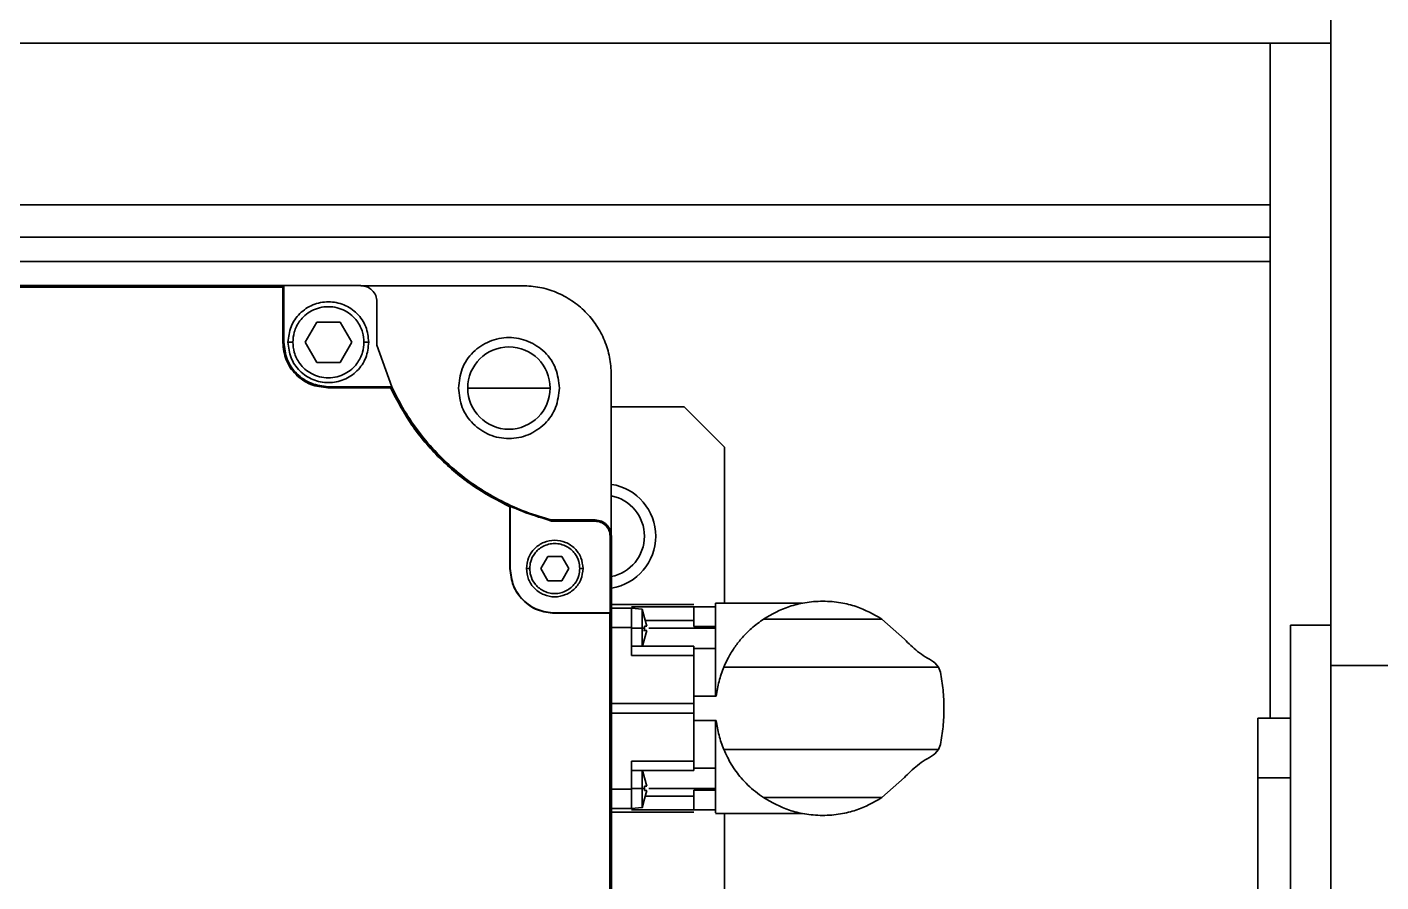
# Model space of a CAD drawing. Header units: millimetres. Extents: x -1052 to 3351, y 0 to 2015.
# Drawn here: x -375.78 to -373.303, y 1683.479 to 1685.043 of the extents above; entities that cross this region are included whole.
import ezdxf

# ---------------------------------------------------------------- set-up
doc = ezdxf.new("R2010")
doc.units = ezdxf.units.MM

msp = doc.modelspace()

# ---------------------------------------------------------------- linework, layer by layer
at = {"color": 7, "linetype": 'Continuous', "lineweight": 35}
for p, q in [((-373.3947, 1693.2956), (-373.3947, 1683.9489)), ((-373.3947, 1693.2956), (-373.3947, 1683.9489)), ((-378.0172, 1685.0139), (-373.5057, 1685.0139)), ((-378.0172, 1685.0139), (-373.5057, 1685.0139)), ((-373.5057, 1685.0139), (-373.5057, 1684.7181)), ((-373.5057, 1683.7788), (-373.5057, 1685.0139)), ((-373.5057, 1685.0139), (-373.3947, 1685.0139)), ((-373.5057, 1685.0139), (-373.5057, 1684.7181)), ((-373.5057, 1683.7788), (-373.5057, 1685.0139)), ((-373.5057, 1685.0139), (-373.3947, 1685.0139)), ((-378.0172, 1684.7181), (-373.5057, 1684.7181)), ((-378.0172, 1684.7181), (-373.5057, 1684.7181)), ((-373.5057, 1684.6589), (-378.0172, 1684.6589)), ((-373.5057, 1684.6589), (-378.0172, 1684.6589)), ((-373.5057, 1684.6145), (-378.0172, 1684.6145)), ((-373.5057, 1684.6145), (-378.0172, 1684.6145)), ((-375.3103, 1684.5702), (-376.2126, 1684.5702)), ((-375.3103, 1684.5702), (-376.2126, 1684.5702)), ((-376.2118, 1684.5687), (-375.311, 1684.5687)), ((-376.2118, 1684.5687), (-375.311, 1684.5687)), ((-375.3123, 1684.5674), (-376.2105, 1684.5674)), ((-375.3123, 1684.5674), (-376.2105, 1684.5674)), ((-375.3123, 1684.5674), (-375.311, 1684.5687)), ((-375.3123, 1684.5674), (-375.311, 1684.5687)), ((-375.3123, 1684.4659), (-375.3123, 1684.5674)), ((-375.3123, 1684.4659), (-375.3123, 1684.5674)), ((-375.311, 1684.5687), (-375.311, 1684.4659)), ((-375.311, 1684.5687), (-375.311, 1684.4659)), ((-375.3103, 1684.4666), (-375.3103, 1684.5702)), ((-375.3103, 1684.5702), (-375.1697, 1684.5702)), ((-375.3103, 1684.4666), (-375.3103, 1684.5702)), ((-375.3103, 1684.5702), (-375.1697, 1684.5702)), ((-375.1698, 1684.5701), (-374.874, 1684.5701)), ((-375.1698, 1684.5701), (-374.874, 1684.5701)), ((-375.1401, 1684.4613), (-375.1401, 1684.5406)), ((-375.1401, 1684.4613), (-375.1401, 1684.5406)), ((-375.2503, 1684.5036), (-375.2716, 1684.4666)), ((-375.2503, 1684.5036), (-375.2716, 1684.4666)), ((-375.2076, 1684.5036), (-375.2503, 1684.5036)), ((-375.2076, 1684.5036), (-375.2503, 1684.5036)), ((-375.1862, 1684.4666), (-375.2076, 1684.5036)), ((-375.1862, 1684.4666), (-375.2076, 1684.5036)), ((-375.3123, 1684.4659), (-375.311, 1684.4659)), ((-375.3123, 1684.4659), (-375.311, 1684.4659)), ((-375.2503, 1684.4296), (-375.2716, 1684.4666)), ((-375.2503, 1684.4296), (-375.2716, 1684.4666)), ((-375.2076, 1684.4296), (-375.1862, 1684.4666)), ((-375.2076, 1684.4296), (-375.1862, 1684.4666)), ((-375.1131, 1684.3852), (-375.1401, 1684.4613)), ((-375.1131, 1684.3852), (-375.1401, 1684.4613)), ((-375.2503, 1684.4296), (-375.2076, 1684.4296)), ((-375.2503, 1684.4296), (-375.2076, 1684.4296)), ((-374.7113, 1684.4074), (-374.7113, 1684.1115)), ((-374.7113, 1684.4074), (-374.7113, 1684.1115)), ((-375.2297, 1684.3845), (-375.2297, 1684.3832)), ((-375.2297, 1684.3845), (-375.1145, 1684.3845)), ((-375.2297, 1684.3845), (-375.2297, 1684.3832)), ((-375.2297, 1684.3845), (-375.1145, 1684.3845)), ((-375.1153, 1684.3832), (-375.2297, 1684.3832)), ((-375.1153, 1684.3832), (-375.2297, 1684.3832)), ((-375.1131, 1684.3852), (-375.2289, 1684.3852)), ((-375.1131, 1684.3852), (-375.2289, 1684.3852)), ((-375.1153, 1684.3832), (-375.1145, 1684.3845)), ((-375.1153, 1684.3832), (-375.1145, 1684.3845)), ((-374.8985, 1684.3828), (-374.974, 1684.3828)), ((-374.8985, 1684.3828), (-374.974, 1684.3828)), ((-374.8985, 1684.3828), (-374.8231, 1684.3828)), ((-374.8985, 1684.3828), (-374.8231, 1684.3828)), ((-374.7112, 1684.3483), (-374.5781, 1684.3483)), ((-374.7112, 1684.3483), (-374.5781, 1684.3483)), ((-374.5041, 1684.2743), (-374.5781, 1684.3483)), ((-374.5041, 1684.2743), (-374.5781, 1684.3483)), ((-374.5041, 1684.2743), (-374.5041, 1683.9888)), ((-374.5041, 1684.2743), (-374.5041, 1683.9888)), ((-374.8961, 1684.1657), (-374.8967, 1684.1653)), ((-374.8961, 1684.1657), (-374.8967, 1684.1653)), ((-374.8967, 1684.0524), (-374.8967, 1684.1653)), ((-374.8967, 1684.0524), (-374.8967, 1684.1653)), ((-374.8961, 1684.1657), (-374.8961, 1684.0524)), ((-374.8205, 1684.139), (-374.8961, 1684.1657)), ((-374.8961, 1684.1657), (-374.8961, 1684.0524)), ((-374.8205, 1684.139), (-374.8961, 1684.1657)), ((-374.8204, 1684.1397), (-374.8205, 1684.139)), ((-374.8204, 1684.1397), (-374.8205, 1684.139)), ((-374.7408, 1684.139), (-374.8205, 1684.139)), ((-374.7408, 1684.139), (-374.8205, 1684.139)), ((-374.8204, 1684.1397), (-374.8204, 1684.1397)), ((-374.8204, 1684.1397), (-374.7408, 1684.1397)), ((-374.8204, 1684.1397), (-374.8204, 1684.1397)), ((-374.8204, 1684.1397), (-374.7408, 1684.1397)), ((-374.7407, 1684.1413), (-374.8201, 1684.1413)), ((-374.7407, 1684.1413), (-374.8201, 1684.1413)), ((-374.7408, 1684.1397), (-374.7408, 1684.139)), ((-374.7408, 1684.1397), (-374.7408, 1684.139)), ((-374.7127, 1684.1116), (-374.7134, 1684.1116)), ((-374.7134, 1684.1116), (-374.7134, 1683.9711)), ((-374.7127, 1684.1116), (-374.7134, 1684.1116)), ((-374.7134, 1684.1116), (-374.7134, 1683.9711)), ((-374.7127, 1682.9283), (-374.7127, 1684.1116)), ((-374.7127, 1682.9283), (-374.7127, 1684.1116)), ((-374.7111, 1682.9282), (-374.7111, 1684.1117)), ((-374.7111, 1682.9282), (-374.7111, 1684.1117)), ((-374.8404, 1684.0524), (-374.8276, 1684.0746)), ((-374.8404, 1684.0524), (-374.8276, 1684.0746)), ((-374.8276, 1684.0746), (-374.8019, 1684.0746)), ((-374.8276, 1684.0746), (-374.8019, 1684.0746)), ((-374.8019, 1684.0746), (-374.7891, 1684.0524)), ((-374.8019, 1684.0746), (-374.7891, 1684.0524)), ((-374.8961, 1684.0524), (-374.8967, 1684.0524)), ((-374.8961, 1684.0524), (-374.8967, 1684.0524)), ((-374.8276, 1684.0302), (-374.8404, 1684.0524)), ((-374.8276, 1684.0302), (-374.8404, 1684.0524)), ((-374.7891, 1684.0524), (-374.8019, 1684.0302)), ((-374.7891, 1684.0524), (-374.8019, 1684.0302)), ((-374.8019, 1684.0302), (-374.8276, 1684.0302)), ((-374.8019, 1684.0302), (-374.8276, 1684.0302)), ((-374.8148, 1683.9711), (-374.8148, 1683.9705)), ((-374.8148, 1683.9711), (-374.7134, 1683.9711)), ((-374.8148, 1683.9711), (-374.8148, 1683.9705)), ((-374.8148, 1683.9711), (-374.7134, 1683.9711)), ((-374.714, 1683.9705), (-374.8148, 1683.9705)), ((-374.714, 1683.9705), (-374.8148, 1683.9705)), ((-374.7134, 1683.9711), (-374.714, 1683.9705)), ((-374.7134, 1683.9711), (-374.714, 1683.9705)), ((-374.714, 1683.9705), (-374.714, 1683.0693)), ((-374.714, 1683.9705), (-374.714, 1683.0693)), ((-374.5603, 1683.9866), (-374.7112, 1683.9866)), ((-374.5603, 1683.9866), (-374.7112, 1683.9866)), ((-374.5603, 1683.9864), (-374.7111, 1683.9864)), ((-374.5603, 1683.9864), (-374.7111, 1683.9864)), ((-374.7111, 1683.9799), (-374.6742, 1683.9799)), ((-374.7111, 1683.9799), (-374.6742, 1683.9799)), ((-374.6742, 1683.9823), (-374.5603, 1683.9823)), ((-374.6742, 1683.9823), (-374.5603, 1683.9823)), ((-374.6549, 1683.9783), (-374.6742, 1683.98)), ((-374.6549, 1683.9783), (-374.6742, 1683.98)), ((-374.6742, 1683.9799), (-374.6742, 1683.9447)), ((-374.6742, 1683.9799), (-374.6742, 1683.9447)), ((-374.6503, 1683.9622), (-374.655, 1683.9783)), ((-374.655, 1683.9783), (-374.655, 1683.943)), ((-374.6503, 1683.9622), (-374.655, 1683.9783)), ((-374.655, 1683.9783), (-374.655, 1683.943)), ((-374.5203, 1683.9822), (-374.5604, 1683.9822)), ((-374.5203, 1683.9822), (-374.5604, 1683.9822)), ((-374.5603, 1683.9823), (-374.5603, 1683.9576)), ((-374.5603, 1683.9823), (-374.5603, 1683.9576)), ((-374.3621, 1683.9888), (-374.5205, 1683.9888)), ((-374.3621, 1683.9888), (-374.5205, 1683.9888)), ((-374.5204, 1683.9893), (-374.5204, 1683.8187)), ((-374.5204, 1683.9893), (-374.5204, 1683.8187)), ((-374.7111, 1683.9447), (-374.6742, 1683.9447)), ((-374.7111, 1683.9447), (-374.6742, 1683.9447)), ((-374.6742, 1683.8935), (-374.6742, 1683.9447)), ((-374.6742, 1683.8935), (-374.6742, 1683.9447)), ((-374.655, 1683.943), (-374.6742, 1683.943)), ((-374.655, 1683.943), (-374.6742, 1683.943)), ((-374.655, 1683.943), (-374.655, 1683.9104)), ((-374.6503, 1683.943), (-374.655, 1683.943)), ((-374.655, 1683.943), (-374.655, 1683.9104)), ((-374.6503, 1683.943), (-374.655, 1683.943)), ((-374.6504, 1683.9622), (-374.6462, 1683.9468)), ((-374.6462, 1683.9468), (-374.6504, 1683.9622)), ((-374.6504, 1683.9622), (-374.6462, 1683.9468)), ((-374.6462, 1683.9468), (-374.6504, 1683.9622)), ((-374.6462, 1683.9468), (-374.6504, 1683.9468)), ((-374.6504, 1683.9468), (-374.6503, 1683.943)), ((-374.6462, 1683.9468), (-374.6504, 1683.9468)), ((-374.6504, 1683.9468), (-374.6503, 1683.943)), ((-374.6504, 1683.9391), (-374.6503, 1683.943)), ((-374.6504, 1683.9391), (-374.6503, 1683.943)), ((-374.6491, 1683.9576), (-374.5603, 1683.9576)), ((-374.6491, 1683.9576), (-374.5603, 1683.9576)), ((-374.5204, 1683.943), (-374.6428, 1683.943)), ((-374.5204, 1683.943), (-374.6428, 1683.943)), ((-374.5603, 1683.9576), (-374.5603, 1683.9464)), ((-374.5603, 1683.9576), (-374.5603, 1683.9464)), ((-374.5603, 1683.9524), (-374.5603, 1683.9464)), ((-374.5603, 1683.9524), (-374.5603, 1683.9464)), ((-374.5603, 1683.9464), (-374.5204, 1683.9464)), ((-374.5603, 1683.9464), (-374.5204, 1683.9464)), ((-374.2163, 1683.96), (-374.4325, 1683.96)), ((-374.2163, 1683.96), (-374.4325, 1683.96)), ((-374.2163, 1683.96), (-374.1748, 1683.9231)), ((-374.2163, 1683.96), (-374.1748, 1683.9231)), ((-373.3947, 1683.9489), (-373.4687, 1683.9489)), ((-373.4687, 1683.9489), (-373.4687, 1683.1085)), ((-373.3947, 1683.9489), (-373.4687, 1683.9489)), ((-373.4687, 1683.9489), (-373.4687, 1683.1085)), ((-373.3947, 1683.9489), (-373.3947, 1683.1085)), ((-373.3947, 1683.9489), (-373.3947, 1683.1085)), ((-374.6542, 1683.9104), (-374.6503, 1683.9237)), ((-374.6542, 1683.9104), (-374.6503, 1683.9237)), ((-374.6462, 1683.9391), (-374.6521, 1683.9391)), ((-374.6462, 1683.9391), (-374.6521, 1683.9391)), ((-374.6462, 1683.9391), (-374.6504, 1683.9391)), ((-374.6504, 1683.9237), (-374.6462, 1683.9391)), ((-374.6462, 1683.9391), (-374.6504, 1683.9237)), ((-374.6462, 1683.9391), (-374.6504, 1683.9391)), ((-374.6504, 1683.9237), (-374.6462, 1683.9391)), ((-374.6462, 1683.9391), (-374.6504, 1683.9237)), ((-374.5603, 1683.9104), (-374.6743, 1683.9104)), ((-374.5603, 1683.9104), (-374.6743, 1683.9104)), ((-374.5603, 1683.8935), (-374.6742, 1683.8935)), ((-374.5603, 1683.8935), (-374.6742, 1683.8935)), ((-374.5603, 1683.9105), (-374.5603, 1683.8935)), ((-374.5603, 1683.9105), (-374.5603, 1683.8935)), ((-374.5204, 1683.9061), (-374.5603, 1683.9061)), ((-374.5204, 1683.9061), (-374.5603, 1683.9061)), ((-374.5603, 1683.8187), (-374.5603, 1683.8935)), ((-374.5603, 1683.8187), (-374.5603, 1683.8935)), ((-374.5053, 1683.872), (-374.1125, 1683.872)), ((-374.5053, 1683.872), (-374.1125, 1683.872)), ((-374.1192, 1683.8798), (-374.1215, 1683.8817)), ((-374.1192, 1683.8798), (-374.1215, 1683.8817)), ((-374.1192, 1683.8798), (-374.1125, 1683.872)), ((-374.1192, 1683.8798), (-374.1125, 1683.872)), ((-374.1089, 1683.8626), (-374.1125, 1683.872)), ((-374.1089, 1683.8626), (-374.1125, 1683.872)), ((-372.7143, 1683.8749), (-373.3947, 1683.8749)), ((-372.7143, 1683.8749), (-373.3947, 1683.8749)), ((-374.5191, 1683.8187), (-374.5603, 1683.8187)), ((-374.5603, 1683.8187), (-374.5603, 1683.7743)), ((-374.5191, 1683.8187), (-374.5603, 1683.8187)), ((-374.5603, 1683.8187), (-374.5603, 1683.7743)), ((-374.7111, 1683.8054), (-374.5603, 1683.8054)), ((-374.7111, 1683.8054), (-374.5603, 1683.8054)), ((-374.5603, 1683.7877), (-374.7111, 1683.7877)), ((-374.5603, 1683.7877), (-374.7111, 1683.7877)), ((-374.5603, 1683.7743), (-374.5191, 1683.7743)), ((-374.5603, 1683.6996), (-374.5603, 1683.7743)), ((-374.5603, 1683.7743), (-374.5191, 1683.7743)), ((-374.5603, 1683.6996), (-374.5603, 1683.7743)), ((-374.5204, 1683.7743), (-374.5204, 1683.605)), ((-374.5204, 1683.7743), (-374.5204, 1683.605)), ((-373.4687, 1683.7788), (-373.5279, 1683.7788)), ((-373.5279, 1683.6695), (-373.5279, 1683.7788)), ((-373.4687, 1683.7788), (-373.5279, 1683.7788)), ((-373.5279, 1683.6695), (-373.5279, 1683.7788)), ((-374.1125, 1683.7211), (-374.5053, 1683.7211)), ((-374.1125, 1683.7211), (-374.5053, 1683.7211)), ((-374.1125, 1683.7211), (-374.1192, 1683.7133)), ((-374.1125, 1683.7211), (-374.1192, 1683.7133)), ((-374.1089, 1683.7305), (-374.1125, 1683.7211)), ((-374.1089, 1683.7305), (-374.1125, 1683.7211)), ((-374.6742, 1683.6484), (-374.6742, 1683.6996)), ((-374.6742, 1683.6996), (-374.5603, 1683.6996)), ((-374.6742, 1683.6484), (-374.6742, 1683.6996)), ((-374.6742, 1683.6996), (-374.5603, 1683.6996)), ((-374.5603, 1683.6996), (-374.5603, 1683.6826)), ((-374.5603, 1683.6996), (-374.5603, 1683.6826)), ((-374.1215, 1683.7114), (-374.1192, 1683.7133)), ((-374.1215, 1683.7114), (-374.1192, 1683.7133)), ((-374.6743, 1683.6826), (-374.5603, 1683.6826)), ((-374.6743, 1683.6826), (-374.5603, 1683.6826)), ((-374.655, 1683.6826), (-374.655, 1683.6501)), ((-374.655, 1683.6826), (-374.655, 1683.6501)), ((-374.6503, 1683.6694), (-374.6542, 1683.6826)), ((-374.6503, 1683.6694), (-374.6542, 1683.6826)), ((-374.6462, 1683.6539), (-374.6504, 1683.6693)), ((-374.6504, 1683.6693), (-374.6462, 1683.6539)), ((-374.6462, 1683.6539), (-374.6504, 1683.6693)), ((-374.6504, 1683.6693), (-374.6462, 1683.6539)), ((-374.5603, 1683.6869), (-374.5204, 1683.6869)), ((-374.5603, 1683.6869), (-374.5204, 1683.6869)), ((-374.1748, 1683.6699), (-374.2163, 1683.6331)), ((-374.1748, 1683.6699), (-374.2163, 1683.6331)), ((-373.4687, 1683.6695), (-373.5279, 1683.6695)), ((-373.5279, 1683.6695), (-373.5279, 1683.4035)), ((-373.4687, 1683.6695), (-373.5279, 1683.6695)), ((-373.5279, 1683.6695), (-373.5279, 1683.4035)), ((-374.7111, 1683.6484), (-374.6742, 1683.6484)), ((-374.7111, 1683.6484), (-374.6742, 1683.6484)), ((-374.6742, 1683.6501), (-374.655, 1683.6501)), ((-374.6742, 1683.6501), (-374.655, 1683.6501)), ((-374.6742, 1683.6484), (-374.6742, 1683.6132)), ((-374.6742, 1683.6484), (-374.6742, 1683.6132)), ((-374.655, 1683.6501), (-374.655, 1683.6148)), ((-374.655, 1683.6501), (-374.6503, 1683.6501)), ((-374.655, 1683.6501), (-374.655, 1683.6148)), ((-374.655, 1683.6501), (-374.6503, 1683.6501)), ((-374.6504, 1683.6539), (-374.6462, 1683.6539)), ((-374.6503, 1683.6501), (-374.6504, 1683.6539)), ((-374.6462, 1683.6539), (-374.6504, 1683.6539)), ((-374.6504, 1683.6539), (-374.6462, 1683.6539)), ((-374.6503, 1683.6501), (-374.6504, 1683.6539)), ((-374.6462, 1683.6539), (-374.6504, 1683.6539)), ((-374.6503, 1683.6501), (-374.6504, 1683.6462)), ((-374.6503, 1683.6501), (-374.6504, 1683.6462)), ((-374.6504, 1683.6462), (-374.6462, 1683.6462)), ((-374.6462, 1683.6462), (-374.6504, 1683.6309)), ((-374.6504, 1683.6309), (-374.6462, 1683.6462)), ((-374.6504, 1683.6462), (-374.6462, 1683.6462)), ((-374.6462, 1683.6462), (-374.6504, 1683.6309)), ((-374.6504, 1683.6309), (-374.6462, 1683.6462)), ((-374.5204, 1683.6501), (-374.6428, 1683.6501)), ((-374.5204, 1683.6501), (-374.6428, 1683.6501)), ((-374.5204, 1683.6467), (-374.5603, 1683.6467)), ((-374.5603, 1683.6355), (-374.5603, 1683.6467)), ((-374.5204, 1683.6467), (-374.5603, 1683.6467)), ((-374.5603, 1683.6355), (-374.5603, 1683.6467)), ((-374.655, 1683.6147), (-374.6503, 1683.6308)), ((-374.655, 1683.6147), (-374.6503, 1683.6308)), ((-374.5603, 1683.6355), (-374.6491, 1683.6355)), ((-374.5603, 1683.6355), (-374.6491, 1683.6355)), ((-374.5603, 1683.6355), (-374.5603, 1683.6108)), ((-374.5603, 1683.6355), (-374.5603, 1683.6108)), ((-374.4325, 1683.6331), (-374.2163, 1683.6331)), ((-374.4325, 1683.6331), (-374.2163, 1683.6331)), ((-374.7112, 1683.6065), (-374.5603, 1683.6065)), ((-374.7112, 1683.6065), (-374.5603, 1683.6065)), ((-374.7111, 1683.6132), (-374.6742, 1683.6132)), ((-374.7111, 1683.6132), (-374.6742, 1683.6132)), ((-374.7111, 1683.6067), (-374.5603, 1683.6067)), ((-374.7111, 1683.6067), (-374.5603, 1683.6067)), ((-374.6742, 1683.6131), (-374.6549, 1683.6148)), ((-374.6742, 1683.6131), (-374.6549, 1683.6148)), ((-374.5603, 1683.6108), (-374.6742, 1683.6108)), ((-374.5603, 1683.6108), (-374.6742, 1683.6108)), ((-374.5604, 1683.6109), (-374.5203, 1683.6109)), ((-374.5604, 1683.6109), (-374.5203, 1683.6109)), ((-374.5205, 1683.6042), (-374.3622, 1683.6042)), ((-374.5205, 1683.6042), (-374.3622, 1683.6042)), ((-374.5041, 1683.6042), (-374.5041, 1683.4341)), ((-374.5041, 1683.6042), (-374.5041, 1683.4341))]:
    msp.add_line(p, q, dxfattribs=at)
for centre, radius, start, end in [((-374.8985, 1684.3828), 0.0754, 0, 180), ((-374.8985, 1684.3828), 0.0754, 0, 180), ((-374.8985, 1684.3828), 0.0754, 180, 0), ((-374.8985, 1684.3828), 0.0754, 180, 0), ((-374.726, 1684.1116), 0.0961, 0, 80.9439), ((-374.726, 1684.1116), 0.0961, 0, 80.9439), ((-374.726, 1684.1116), 0.0754, 281.3077, 78.5271), ((-374.726, 1684.1116), 0.0754, 281.3077, 78.5271), ((-374.726, 1684.1116), 0.0961, 279.0848, 0), ((-374.726, 1684.1116), 0.0961, 279.0848, 0)]:
    msp.add_arc(centre, radius, start, end, dxfattribs=at)
for points, knots in [([(-375.1697, 1684.5702), (-375.1658, 1684.5698), (-375.1581, 1684.5689), (-375.1483, 1684.562), (-375.1414, 1684.5523), (-375.1405, 1684.5445), (-375.1401, 1684.5406)], [0, 0, 0, 0, 0.78322, 1.566481, 2.349758, 3.133002, 3.133002, 3.133002, 3.133002]), ([(-375.1697, 1684.5702), (-375.1658, 1684.5698), (-375.1581, 1684.5689), (-375.1483, 1684.562), (-375.1414, 1684.5523), (-375.1405, 1684.5445), (-375.1401, 1684.5406)], [0, 0, 0, 0, 0.78322, 1.566481, 2.349758, 3.133002, 3.133002, 3.133002, 3.133002]), ([(-374.874, 1684.5701), (-374.8633, 1684.5695), (-374.842, 1684.5683), (-374.8113, 1684.5586), (-374.783, 1684.5435), (-374.7582, 1684.5231), (-374.7378, 1684.4983), (-374.7228, 1684.47), (-374.7131, 1684.4393), (-374.7119, 1684.418), (-374.7113, 1684.4074)], [0, 0, 0, 0, 2.158701, 4.317381, 6.476057, 8.634744, 10.79347, 12.952172, 15.110852, 17.269553, 17.269553, 17.269553, 17.269553]), ([(-374.874, 1684.5701), (-374.8633, 1684.5695), (-374.842, 1684.5683), (-374.8113, 1684.5586), (-374.783, 1684.5435), (-374.7582, 1684.5231), (-374.7378, 1684.4983), (-374.7228, 1684.47), (-374.7131, 1684.4393), (-374.7119, 1684.418), (-374.7113, 1684.4074)], [0, 0, 0, 0, 2.158701, 4.317381, 6.476057, 8.634744, 10.79347, 12.952172, 15.110852, 17.269553, 17.269553, 17.269553, 17.269553]), ([(-375.3029, 1684.4666), (-375.3018, 1684.4763), (-375.2995, 1684.4956), (-375.2824, 1684.5203), (-375.258, 1684.5367), (-375.2289, 1684.5425), (-375.1998, 1684.5367), (-375.1754, 1684.5203), (-375.1583, 1684.4956), (-375.1561, 1684.4763), (-375.155, 1684.4666)], [0, 0, 0, 0, 1.959187, 3.918489, 5.877675, 7.836909, 9.796143, 11.755329, 13.714564, 15.673775, 15.673775, 15.673775, 15.673775]), ([(-375.3029, 1684.4666), (-375.3018, 1684.4763), (-375.2995, 1684.4956), (-375.2824, 1684.5203), (-375.258, 1684.5367), (-375.2289, 1684.5425), (-375.1998, 1684.5367), (-375.1754, 1684.5203), (-375.1583, 1684.4956), (-375.1561, 1684.4763), (-375.155, 1684.4666)], [0, 0, 0, 0, 1.959187, 3.918489, 5.877675, 7.836909, 9.796143, 11.755329, 13.714564, 15.673775, 15.673775, 15.673775, 15.673775]), ([(-375.294, 1684.4666), (-375.2935, 1684.4728), (-375.2923, 1684.4867), (-375.2835, 1684.5036), (-375.2718, 1684.5163), (-375.2596, 1684.5247), (-375.245, 1684.5304), (-375.2289, 1684.5324), (-375.2129, 1684.5304), (-375.1983, 1684.5247), (-375.1861, 1684.5163), (-375.1743, 1684.5036), (-375.1655, 1684.4867), (-375.1644, 1684.4728), (-375.1638, 1684.4666)], [0, 0, 0, 0, 1.247272, 2.824977, 3.748234, 4.749656, 5.810953, 6.904947, 7.998821, 9.060118, 10.061541, 10.984879, 12.56253, 13.809819, 13.809819, 13.809819, 13.809819]), ([(-375.294, 1684.4666), (-375.2935, 1684.4728), (-375.2923, 1684.4867), (-375.2835, 1684.5036), (-375.2718, 1684.5163), (-375.2596, 1684.5247), (-375.245, 1684.5304), (-375.2289, 1684.5324), (-375.2129, 1684.5304), (-375.1983, 1684.5247), (-375.1861, 1684.5163), (-375.1743, 1684.5036), (-375.1655, 1684.4867), (-375.1644, 1684.4728), (-375.1638, 1684.4666)], [0, 0, 0, 0, 1.247272, 2.824977, 3.748234, 4.749656, 5.810953, 6.904947, 7.998821, 9.060118, 10.061541, 10.984879, 12.56253, 13.809819, 13.809819, 13.809819, 13.809819]), ([(-375.2297, 1684.3832), (-375.2405, 1684.3845), (-375.2622, 1684.3869), (-375.2895, 1684.4061), (-375.3086, 1684.4334), (-375.3111, 1684.455), (-375.3123, 1684.4659)], [0, 0, 0, 0, 2.188123, 4.376209, 6.564344, 8.752502, 8.752502, 8.752502, 8.752502]), ([(-375.2297, 1684.3832), (-375.2405, 1684.3845), (-375.2622, 1684.3869), (-375.2895, 1684.4061), (-375.3086, 1684.4334), (-375.3111, 1684.455), (-375.3123, 1684.4659)], [0, 0, 0, 0, 2.188123, 4.376209, 6.564344, 8.752502, 8.752502, 8.752502, 8.752502]), ([(-375.311, 1684.4659), (-375.3098, 1684.4552), (-375.3073, 1684.4339), (-375.2885, 1684.407), (-375.2616, 1684.3882), (-375.2403, 1684.3857), (-375.2297, 1684.3845)], [0, 0, 0, 0, 2.153963, 4.307901, 6.461856, 8.615819, 8.615819, 8.615819, 8.615819]), ([(-375.311, 1684.4659), (-375.3098, 1684.4552), (-375.3073, 1684.4339), (-375.2885, 1684.407), (-375.2616, 1684.3882), (-375.2403, 1684.3857), (-375.2297, 1684.3845)], [0, 0, 0, 0, 2.153963, 4.307901, 6.461856, 8.615819, 8.615819, 8.615819, 8.615819]), ([(-375.2289, 1684.3852), (-375.2396, 1684.3865), (-375.2609, 1684.3889), (-375.2878, 1684.4077), (-375.3066, 1684.4346), (-375.3091, 1684.4559), (-375.3103, 1684.4666)], [0, 0, 0, 0, 2.153963, 4.307934, 6.461939, 8.615901, 8.615901, 8.615901, 8.615901]), ([(-375.2289, 1684.3852), (-375.2396, 1684.3865), (-375.2609, 1684.3889), (-375.2878, 1684.4077), (-375.3066, 1684.4346), (-375.3091, 1684.4559), (-375.3103, 1684.4666)], [0, 0, 0, 0, 2.153963, 4.307934, 6.461939, 8.615901, 8.615901, 8.615901, 8.615901]), ([(-375.294, 1684.4666), (-375.2951, 1684.4666), (-375.2968, 1684.4666), (-375.2989, 1684.4666), (-375.3003, 1684.4666), (-375.3015, 1684.4666), (-375.3026, 1684.4666), (-375.3028, 1684.4666), (-375.3029, 1684.4666)], [0, 0, 0, 0, 0.1437087, 0.2210157, 0.2999769, 0.3789861, 0.4563608, 0.5999804, 0.5999804, 0.5999804, 0.5999804]), ([(-375.155, 1684.4666), (-375.1561, 1684.4569), (-375.1583, 1684.4376), (-375.1754, 1684.4129), (-375.1998, 1684.3965), (-375.2289, 1684.3907), (-375.258, 1684.3965), (-375.2824, 1684.4129), (-375.2995, 1684.4376), (-375.3018, 1684.4569), (-375.3029, 1684.4666)], [0, 0, 0, 0, 1.95924, 3.918451, 5.877636, 7.83687, 9.796105, 11.75529, 13.714567, 15.673784, 15.673784, 15.673784, 15.673784]), ([(-375.294, 1684.4666), (-375.2951, 1684.4666), (-375.2968, 1684.4666), (-375.2989, 1684.4666), (-375.3003, 1684.4666), (-375.3015, 1684.4666), (-375.3026, 1684.4666), (-375.3028, 1684.4666), (-375.3029, 1684.4666)], [0, 0, 0, 0, 0.1437087, 0.2210157, 0.2999769, 0.3789861, 0.4563608, 0.5999804, 0.5999804, 0.5999804, 0.5999804]), ([(-375.155, 1684.4666), (-375.1561, 1684.4569), (-375.1583, 1684.4376), (-375.1754, 1684.4129), (-375.1998, 1684.3965), (-375.2289, 1684.3907), (-375.258, 1684.3965), (-375.2824, 1684.4129), (-375.2995, 1684.4376), (-375.3018, 1684.4569), (-375.3029, 1684.4666)], [0, 0, 0, 0, 1.95924, 3.918451, 5.877636, 7.83687, 9.796105, 11.75529, 13.714567, 15.673784, 15.673784, 15.673784, 15.673784]), ([(-375.1638, 1684.4666), (-375.1644, 1684.4604), (-375.1655, 1684.4465), (-375.1743, 1684.4296), (-375.1861, 1684.4169), (-375.1983, 1684.4085), (-375.2129, 1684.4028), (-375.2289, 1684.4008), (-375.245, 1684.4028), (-375.2596, 1684.4085), (-375.2718, 1684.4169), (-375.2835, 1684.4296), (-375.2923, 1684.4465), (-375.2935, 1684.4604), (-375.294, 1684.4666)], [0, 0, 0, 0, 1.247289, 2.824967, 3.748284, 4.749707, 5.811004, 6.904882, 7.998879, 9.060176, 10.061599, 10.984834, 12.562565, 13.809838, 13.809838, 13.809838, 13.809838]), ([(-375.1638, 1684.4666), (-375.1644, 1684.4604), (-375.1655, 1684.4465), (-375.1743, 1684.4296), (-375.1861, 1684.4169), (-375.1983, 1684.4085), (-375.2129, 1684.4028), (-375.2289, 1684.4008), (-375.245, 1684.4028), (-375.2596, 1684.4085), (-375.2718, 1684.4169), (-375.2835, 1684.4296), (-375.2923, 1684.4465), (-375.2935, 1684.4604), (-375.294, 1684.4666)], [0, 0, 0, 0, 1.247289, 2.824967, 3.748284, 4.749707, 5.811004, 6.904882, 7.998879, 9.060176, 10.061599, 10.984834, 12.562565, 13.809838, 13.809838, 13.809838, 13.809838]), ([(-375.155, 1684.4666), (-375.1551, 1684.4666), (-375.1553, 1684.4666), (-375.1564, 1684.4666), (-375.1575, 1684.4666), (-375.1589, 1684.4666), (-375.161, 1684.4666), (-375.1627, 1684.4666), (-375.1638, 1684.4666)], [0, 0, 0, 0, 0.1436437, 0.2210236, 0.2999902, 0.3789567, 0.4563367, 0.5999804, 0.5999804, 0.5999804, 0.5999804]), ([(-375.155, 1684.4666), (-375.1551, 1684.4666), (-375.1553, 1684.4666), (-375.1564, 1684.4666), (-375.1575, 1684.4666), (-375.1589, 1684.4666), (-375.161, 1684.4666), (-375.1627, 1684.4666), (-375.1638, 1684.4666)], [0, 0, 0, 0, 0.1436437, 0.2210236, 0.2999902, 0.3789567, 0.4563367, 0.5999804, 0.5999804, 0.5999804, 0.5999804]), ([(-374.8061, 1684.3828), (-374.8075, 1684.3949), (-374.8102, 1684.4191), (-374.8316, 1684.4499), (-374.8622, 1684.4705), (-374.8985, 1684.4777), (-374.9349, 1684.4705), (-374.9654, 1684.4499), (-374.9868, 1684.4191), (-374.9896, 1684.3949), (-374.991, 1684.3828)], [0, 0, 0, 0, 2.449015, 4.898046, 7.347053, 9.796126, 12.245082, 14.694089, 17.143186, 19.592201, 19.592201, 19.592201, 19.592201]), ([(-374.8061, 1684.3828), (-374.8075, 1684.3949), (-374.8102, 1684.4191), (-374.8316, 1684.4499), (-374.8622, 1684.4705), (-374.8985, 1684.4777), (-374.9349, 1684.4705), (-374.9654, 1684.4499), (-374.9868, 1684.4191), (-374.9896, 1684.3949), (-374.991, 1684.3828)], [0, 0, 0, 0, 2.449015, 4.898046, 7.347053, 9.796126, 12.245082, 14.694089, 17.143186, 19.592201, 19.592201, 19.592201, 19.592201]), ([(-374.8967, 1684.1653), (-374.92, 1684.1775), (-374.9666, 1684.2019), (-375.0269, 1684.2534), (-375.0786, 1684.3134), (-375.1031, 1684.3599), (-375.1153, 1684.3832)], [0, 0, 0, 0, 5.324052, 10.648231, 15.972361, 21.296495, 21.296495, 21.296495, 21.296495]), ([(-374.8967, 1684.1653), (-374.92, 1684.1775), (-374.9666, 1684.2019), (-375.0269, 1684.2534), (-375.0786, 1684.3134), (-375.1031, 1684.3599), (-375.1153, 1684.3832)], [0, 0, 0, 0, 5.324052, 10.648231, 15.972361, 21.296495, 21.296495, 21.296495, 21.296495]), ([(-375.1145, 1684.3845), (-375.1071, 1684.3698), (-375.0924, 1684.3403), (-375.0642, 1684.2995), (-375.032, 1684.2619), (-374.9957, 1684.2282), (-374.9559, 1684.1987), (-374.9131, 1684.1738), (-374.8679, 1684.1535), (-374.8363, 1684.1443), (-374.8204, 1684.1397)], [0, 0, 0, 0, 3.341838, 6.683653, 10.025447, 13.367298, 16.709044, 20.05083, 23.392686, 26.734439, 26.734439, 26.734439, 26.734439]), ([(-375.1145, 1684.3845), (-375.1071, 1684.3698), (-375.0924, 1684.3403), (-375.0642, 1684.2995), (-375.032, 1684.2619), (-374.9957, 1684.2282), (-374.9559, 1684.1987), (-374.9131, 1684.1738), (-374.8679, 1684.1535), (-374.8363, 1684.1443), (-374.8204, 1684.1397)], [0, 0, 0, 0, 3.341838, 6.683653, 10.025447, 13.367298, 16.709044, 20.05083, 23.392686, 26.734439, 26.734439, 26.734439, 26.734439]), ([(-374.8201, 1684.1413), (-374.8359, 1684.1458), (-374.8674, 1684.155), (-374.9125, 1684.1753), (-374.9551, 1684.2), (-374.9947, 1684.2295), (-375.0308, 1684.2631), (-375.0629, 1684.3006), (-375.091, 1684.3412), (-375.1057, 1684.3706), (-375.1131, 1684.3852)], [0, 0, 0, 0, 3.329914, 6.659866, 9.98978, 13.319687, 16.649642, 19.979548, 23.309492, 26.639426, 26.639426, 26.639426, 26.639426]), ([(-374.8201, 1684.1413), (-374.8359, 1684.1458), (-374.8674, 1684.155), (-374.9125, 1684.1753), (-374.9551, 1684.2), (-374.9947, 1684.2295), (-375.0308, 1684.2631), (-375.0629, 1684.3006), (-375.091, 1684.3412), (-375.1057, 1684.3706), (-375.1131, 1684.3852)], [0, 0, 0, 0, 3.329914, 6.659866, 9.98978, 13.319687, 16.649642, 19.979548, 23.309492, 26.639426, 26.639426, 26.639426, 26.639426]), ([(-374.991, 1684.3828), (-374.9896, 1684.3707), (-374.9868, 1684.3465), (-374.9654, 1684.3158), (-374.9349, 1684.2952), (-374.8985, 1684.288), (-374.8622, 1684.2952), (-374.8316, 1684.3158), (-374.8102, 1684.3465), (-374.8075, 1684.3707), (-374.8061, 1684.3828)], [0, 0, 0, 0, 2.449044, 4.898117, 7.34714, 9.79609, 12.245158, 14.694181, 17.143187, 19.592232, 19.592232, 19.592232, 19.592232]), ([(-374.991, 1684.3828), (-374.9896, 1684.3707), (-374.9868, 1684.3465), (-374.9654, 1684.3158), (-374.9349, 1684.2952), (-374.8985, 1684.288), (-374.8622, 1684.2952), (-374.8316, 1684.3158), (-374.8102, 1684.3465), (-374.8075, 1684.3707), (-374.8061, 1684.3828)], [0, 0, 0, 0, 2.449044, 4.898117, 7.34714, 9.79609, 12.245158, 14.694181, 17.143187, 19.592232, 19.592232, 19.592232, 19.592232]), ([(-374.7127, 1684.1116), (-374.7131, 1684.1153), (-374.714, 1684.1226), (-374.7205, 1684.1319), (-374.7297, 1684.1384), (-374.7371, 1684.1393), (-374.7408, 1684.1397)], [0, 0, 0, 0, 0.744109, 1.488203, 2.232321, 2.976378, 2.976378, 2.976378, 2.976378]), ([(-374.7127, 1684.1116), (-374.7131, 1684.1153), (-374.714, 1684.1226), (-374.7205, 1684.1319), (-374.7297, 1684.1384), (-374.7371, 1684.1393), (-374.7408, 1684.1397)], [0, 0, 0, 0, 0.744109, 1.488203, 2.232321, 2.976378, 2.976378, 2.976378, 2.976378]), ([(-374.7134, 1684.1116), (-374.7138, 1684.1152), (-374.7146, 1684.1224), (-374.721, 1684.1314), (-374.73, 1684.1377), (-374.7372, 1684.1386), (-374.7408, 1684.139)], [0, 0, 0, 0, 0.724961, 1.449906, 2.174894, 2.899796, 2.899796, 2.899796, 2.899796]), ([(-374.7134, 1684.1116), (-374.7138, 1684.1152), (-374.7146, 1684.1224), (-374.721, 1684.1314), (-374.73, 1684.1377), (-374.7372, 1684.1386), (-374.7408, 1684.139)], [0, 0, 0, 0, 0.724961, 1.449906, 2.174894, 2.899796, 2.899796, 2.899796, 2.899796]), ([(-374.7407, 1684.1413), (-374.7368, 1684.1408), (-374.7291, 1684.1399), (-374.7193, 1684.1331), (-374.7125, 1684.1233), (-374.7116, 1684.1155), (-374.7111, 1684.1117)], [0, 0, 0, 0, 0.783215, 1.566492, 2.349745, 3.133018, 3.133018, 3.133018, 3.133018]), ([(-374.7407, 1684.1413), (-374.7368, 1684.1408), (-374.7291, 1684.1399), (-374.7193, 1684.1331), (-374.7125, 1684.1233), (-374.7116, 1684.1155), (-374.7111, 1684.1117)], [0, 0, 0, 0, 0.783215, 1.566492, 2.349745, 3.133018, 3.133018, 3.133018, 3.133018]), ([(-374.8665, 1684.0524), (-374.8657, 1684.0592), (-374.8642, 1684.0728), (-374.8522, 1684.09), (-374.8351, 1684.1015), (-374.8148, 1684.1055), (-374.7944, 1684.1015), (-374.7773, 1684.09), (-374.7653, 1684.0728), (-374.7638, 1684.0592), (-374.763, 1684.0524)], [0, 0, 0, 0, 1.371442, 2.74288, 4.114326, 5.485821, 6.857199, 8.228645, 9.600149, 10.971592, 10.971592, 10.971592, 10.971592]), ([(-374.8665, 1684.0524), (-374.8657, 1684.0592), (-374.8642, 1684.0728), (-374.8522, 1684.09), (-374.8351, 1684.1015), (-374.8148, 1684.1055), (-374.7944, 1684.1015), (-374.7773, 1684.09), (-374.7653, 1684.0728), (-374.7638, 1684.0592), (-374.763, 1684.0524)], [0, 0, 0, 0, 1.371442, 2.74288, 4.114326, 5.485821, 6.857199, 8.228645, 9.600149, 10.971592, 10.971592, 10.971592, 10.971592]), ([(-374.8606, 1684.0524), (-374.8602, 1684.0568), (-374.8594, 1684.0666), (-374.8532, 1684.0785), (-374.8449, 1684.0874), (-374.8363, 1684.0934), (-374.826, 1684.0973), (-374.8148, 1684.0988), (-374.8035, 1684.0973), (-374.7932, 1684.0934), (-374.7846, 1684.0874), (-374.7763, 1684.0785), (-374.7701, 1684.0666), (-374.7693, 1684.0568), (-374.7689, 1684.0524)], [0, 0, 0, 0, 0.878756, 1.99033, 2.640839, 3.346351, 4.094141, 4.86485, 5.635559, 6.383238, 7.088848, 7.739276, 8.85085, 9.729606, 9.729606, 9.729606, 9.729606]), ([(-374.8606, 1684.0524), (-374.8602, 1684.0568), (-374.8594, 1684.0666), (-374.8532, 1684.0785), (-374.8449, 1684.0874), (-374.8363, 1684.0934), (-374.826, 1684.0973), (-374.8148, 1684.0988), (-374.8035, 1684.0973), (-374.7932, 1684.0934), (-374.7846, 1684.0874), (-374.7763, 1684.0785), (-374.7701, 1684.0666), (-374.7693, 1684.0568), (-374.7689, 1684.0524)], [0, 0, 0, 0, 0.878756, 1.99033, 2.640839, 3.346351, 4.094141, 4.86485, 5.635559, 6.383238, 7.088848, 7.739276, 8.85085, 9.729606, 9.729606, 9.729606, 9.729606]), ([(-374.8148, 1683.9705), (-374.8255, 1683.9717), (-374.847, 1683.9742), (-374.874, 1683.9931), (-374.893, 1684.0202), (-374.8954, 1684.0417), (-374.8967, 1684.0524)], [0, 0, 0, 0, 2.169086, 4.338024, 6.507036, 8.676046, 8.676046, 8.676046, 8.676046]), ([(-374.8148, 1683.9705), (-374.8255, 1683.9717), (-374.847, 1683.9742), (-374.874, 1683.9931), (-374.893, 1684.0202), (-374.8954, 1684.0417), (-374.8967, 1684.0524)], [0, 0, 0, 0, 2.169086, 4.338024, 6.507036, 8.676046, 8.676046, 8.676046, 8.676046]), ([(-374.8961, 1684.0524), (-374.8949, 1684.0418), (-374.8924, 1684.0204), (-374.8736, 1683.9936), (-374.8467, 1683.9747), (-374.8254, 1683.9723), (-374.8148, 1683.9711)], [0, 0, 0, 0, 2.153963, 4.307967, 6.461939, 8.615901, 8.615901, 8.615901, 8.615901]), ([(-374.8961, 1684.0524), (-374.8949, 1684.0418), (-374.8924, 1684.0204), (-374.8736, 1683.9936), (-374.8467, 1683.9747), (-374.8254, 1683.9723), (-374.8148, 1683.9711)], [0, 0, 0, 0, 2.153963, 4.307967, 6.461939, 8.615901, 8.615901, 8.615901, 8.615901]), ([(-374.8606, 1684.0524), (-374.8614, 1684.0524), (-374.8625, 1684.0524), (-374.8639, 1684.0524), (-374.8648, 1684.0524), (-374.8656, 1684.0524), (-374.8663, 1684.0524), (-374.8664, 1684.0524), (-374.8665, 1684.0524)], [0, 0, 0, 0, 0.0957641, 0.1473039, 0.1999872, 0.2526225, 0.3041974, 0.3999472, 0.3999472, 0.3999472, 0.3999472]), ([(-374.763, 1684.0524), (-374.7638, 1684.0457), (-374.7653, 1684.0321), (-374.7773, 1684.0149), (-374.7944, 1684.0034), (-374.8148, 1683.9993), (-374.8351, 1684.0034), (-374.8522, 1684.0149), (-374.8642, 1684.0321), (-374.8657, 1684.0457), (-374.8665, 1684.0524)], [0, 0, 0, 0, 1.371471, 2.742951, 4.114397, 5.485781, 6.857281, 8.228728, 9.600141, 10.971612, 10.971612, 10.971612, 10.971612]), ([(-374.8606, 1684.0524), (-374.8614, 1684.0524), (-374.8625, 1684.0524), (-374.8639, 1684.0524), (-374.8648, 1684.0524), (-374.8656, 1684.0524), (-374.8663, 1684.0524), (-374.8664, 1684.0524), (-374.8665, 1684.0524)], [0, 0, 0, 0, 0.0957641, 0.1473039, 0.1999872, 0.2526225, 0.3041974, 0.3999472, 0.3999472, 0.3999472, 0.3999472]), ([(-374.763, 1684.0524), (-374.7638, 1684.0457), (-374.7653, 1684.0321), (-374.7773, 1684.0149), (-374.7944, 1684.0034), (-374.8148, 1683.9993), (-374.8351, 1684.0034), (-374.8522, 1684.0149), (-374.8642, 1684.0321), (-374.8657, 1684.0457), (-374.8665, 1684.0524)], [0, 0, 0, 0, 1.371471, 2.742951, 4.114397, 5.485781, 6.857281, 8.228728, 9.600141, 10.971612, 10.971612, 10.971612, 10.971612]), ([(-374.7689, 1684.0524), (-374.7693, 1684.0481), (-374.7701, 1684.0383), (-374.7763, 1684.0264), (-374.7846, 1684.0174), (-374.7932, 1684.0115), (-374.8035, 1684.0075), (-374.8148, 1684.0061), (-374.826, 1684.0075), (-374.8363, 1684.0115), (-374.8449, 1684.0174), (-374.8532, 1684.0264), (-374.8594, 1684.0383), (-374.8602, 1684.0481), (-374.8606, 1684.0524)], [0, 0, 0, 0, 0.878785, 1.99036, 2.640787, 3.346398, 4.094066, 4.864778, 5.63549, 6.38327, 7.088782, 7.739291, 8.850866, 9.729651, 9.729651, 9.729651, 9.729651]), ([(-374.7689, 1684.0524), (-374.7693, 1684.0481), (-374.7701, 1684.0383), (-374.7763, 1684.0264), (-374.7846, 1684.0174), (-374.7932, 1684.0115), (-374.8035, 1684.0075), (-374.8148, 1684.0061), (-374.826, 1684.0075), (-374.8363, 1684.0115), (-374.8449, 1684.0174), (-374.8532, 1684.0264), (-374.8594, 1684.0383), (-374.8602, 1684.0481), (-374.8606, 1684.0524)], [0, 0, 0, 0, 0.878785, 1.99036, 2.640787, 3.346398, 4.094066, 4.864778, 5.63549, 6.38327, 7.088782, 7.739291, 8.850866, 9.729651, 9.729651, 9.729651, 9.729651]), ([(-374.763, 1684.0524), (-374.7631, 1684.0524), (-374.7632, 1684.0524), (-374.7639, 1684.0524), (-374.7647, 1684.0524), (-374.7656, 1684.0524), (-374.767, 1684.0524), (-374.7682, 1684.0524), (-374.7689, 1684.0524)], [0, 0, 0, 0, 0.0957823, 0.147332, 0.2000253, 0.2526595, 0.3042092, 0.4000664, 0.4000664, 0.4000664, 0.4000664]), ([(-374.763, 1684.0524), (-374.7631, 1684.0524), (-374.7632, 1684.0524), (-374.7639, 1684.0524), (-374.7647, 1684.0524), (-374.7656, 1684.0524), (-374.767, 1684.0524), (-374.7682, 1684.0524), (-374.7689, 1684.0524)], [0, 0, 0, 0, 0.0957823, 0.147332, 0.2000253, 0.2526595, 0.3042092, 0.4000664, 0.4000664, 0.4000664, 0.4000664]), ([(-374.4325, 1683.96), (-374.4175, 1683.9685), (-374.3949, 1683.9813), (-374.3624, 1683.9893), (-374.3412, 1683.992), (-374.3241, 1683.9928), (-374.307, 1683.992), (-374.286, 1683.9892), (-374.2537, 1683.9812), (-374.2312, 1683.9685), (-374.2163, 1683.96)], [0, 0, 0, 0, 3.864105, 5.808373, 6.781969, 7.753821, 8.721149, 9.691699, 11.627309, 15.468731, 15.468731, 15.468731, 15.468731]), ([(-374.4325, 1683.96), (-374.4175, 1683.9685), (-374.3949, 1683.9813), (-374.3624, 1683.9893), (-374.3412, 1683.992), (-374.3241, 1683.9928), (-374.307, 1683.992), (-374.286, 1683.9892), (-374.2537, 1683.9812), (-374.2312, 1683.9685), (-374.2163, 1683.96)], [0, 0, 0, 0, 3.864105, 5.808373, 6.781969, 7.753821, 8.721149, 9.691699, 11.627309, 15.468731, 15.468731, 15.468731, 15.468731]), ([(-374.5053, 1683.872), (-374.5025, 1683.878), (-374.4969, 1683.8905), (-374.4862, 1683.9078), (-374.4723, 1683.9259), (-374.4545, 1683.9442), (-374.44, 1683.9546), (-374.4325, 1683.96)], [0, 0, 0, 0, 1.231388, 2.532742, 3.910429, 5.786049, 7.835917, 7.835917, 7.835917, 7.835917]), ([(-374.5053, 1683.872), (-374.5025, 1683.878), (-374.4969, 1683.8905), (-374.4862, 1683.9078), (-374.4723, 1683.9259), (-374.4545, 1683.9442), (-374.44, 1683.9546), (-374.4325, 1683.96)], [0, 0, 0, 0, 1.231388, 2.532742, 3.910429, 5.786049, 7.835917, 7.835917, 7.835917, 7.835917]), ([(-374.1215, 1683.8817), (-374.1317, 1683.8878), (-374.1522, 1683.9), (-374.1672, 1683.9154), (-374.1748, 1683.9231)], [0, 0, 0, 0, 2.28518, 4.585157, 4.585157, 4.585157, 4.585157]), ([(-374.1215, 1683.8817), (-374.1317, 1683.8878), (-374.1522, 1683.9), (-374.1672, 1683.9154), (-374.1748, 1683.9231)], [0, 0, 0, 0, 2.28518, 4.585157, 4.585157, 4.585157, 4.585157]), ([(-374.5053, 1683.872), (-374.5086, 1683.8633), (-374.5149, 1683.8465), (-374.5178, 1683.8278), (-374.5191, 1683.8187)], [0, 0, 0, 0, 1.901715, 3.728851, 3.728851, 3.728851, 3.728851]), ([(-374.5053, 1683.872), (-374.5086, 1683.8633), (-374.5149, 1683.8465), (-374.5178, 1683.8278), (-374.5191, 1683.8187)], [0, 0, 0, 0, 1.901715, 3.728851, 3.728851, 3.728851, 3.728851]), ([(-374.1089, 1683.7305), (-374.1071, 1683.7412), (-374.1035, 1683.7626), (-374.102, 1683.7965), (-374.1035, 1683.8304), (-374.1071, 1683.8519), (-374.1089, 1683.8626)], [0, 0, 0, 0, 2.24584, 4.491673, 6.737506, 8.983346, 8.983346, 8.983346, 8.983346]), ([(-374.1089, 1683.7305), (-374.1071, 1683.7412), (-374.1035, 1683.7626), (-374.102, 1683.7965), (-374.1035, 1683.8304), (-374.1071, 1683.8519), (-374.1089, 1683.8626)], [0, 0, 0, 0, 2.24584, 4.491673, 6.737506, 8.983346, 8.983346, 8.983346, 8.983346]), ([(-374.5191, 1683.7743), (-374.5178, 1683.7652), (-374.5149, 1683.7466), (-374.5086, 1683.7297), (-374.5053, 1683.7211)], [0, 0, 0, 0, 1.827135, 3.728851, 3.728851, 3.728851, 3.728851]), ([(-374.5191, 1683.7743), (-374.5178, 1683.7652), (-374.5149, 1683.7466), (-374.5086, 1683.7297), (-374.5053, 1683.7211)], [0, 0, 0, 0, 1.827135, 3.728851, 3.728851, 3.728851, 3.728851]), ([(-374.4325, 1683.6331), (-374.4376, 1683.6366), (-374.4475, 1683.6435), (-374.4611, 1683.6557), (-374.4762, 1683.6718), (-374.4919, 1683.6927), (-374.501, 1683.7119), (-374.5053, 1683.7211)], [0, 0, 0, 0, 1.376194, 2.675036, 3.898592, 5.950818, 7.835706, 7.835706, 7.835706, 7.835706]), ([(-374.4325, 1683.6331), (-374.4376, 1683.6366), (-374.4475, 1683.6435), (-374.4611, 1683.6557), (-374.4762, 1683.6718), (-374.4919, 1683.6927), (-374.501, 1683.7119), (-374.5053, 1683.7211)], [0, 0, 0, 0, 1.376194, 2.675036, 3.898592, 5.950818, 7.835706, 7.835706, 7.835706, 7.835706]), ([(-374.1748, 1683.6699), (-374.1673, 1683.6776), (-374.1522, 1683.693), (-374.1318, 1683.7052), (-374.1215, 1683.7114)], [0, 0, 0, 0, 2.28452, 4.585135, 4.585135, 4.585135, 4.585135]), ([(-374.1748, 1683.6699), (-374.1673, 1683.6776), (-374.1522, 1683.693), (-374.1318, 1683.7052), (-374.1215, 1683.7114)], [0, 0, 0, 0, 2.28452, 4.585135, 4.585135, 4.585135, 4.585135]), ([(-374.2163, 1683.6331), (-374.2313, 1683.6245), (-374.2539, 1683.6118), (-374.2865, 1683.6038), (-374.3076, 1683.601), (-374.3247, 1683.6003), (-374.3418, 1683.6011), (-374.3628, 1683.6039), (-374.3951, 1683.6119), (-374.4176, 1683.6246), (-374.4325, 1683.6331)], [0, 0, 0, 0, 3.864105, 5.808376, 6.78197, 7.753821, 8.721149, 9.6917, 11.627308, 15.46873, 15.46873, 15.46873, 15.46873]), ([(-374.2163, 1683.6331), (-374.2313, 1683.6245), (-374.2539, 1683.6118), (-374.2865, 1683.6038), (-374.3076, 1683.601), (-374.3247, 1683.6003), (-374.3418, 1683.6011), (-374.3628, 1683.6039), (-374.3951, 1683.6119), (-374.4176, 1683.6246), (-374.4325, 1683.6331)], [0, 0, 0, 0, 3.864105, 5.808376, 6.78197, 7.753821, 8.721149, 9.6917, 11.627308, 15.46873, 15.46873, 15.46873, 15.46873])]:
    msp.add_open_spline(points, degree=3, knots=knots, dxfattribs=at)

doc.saveas('drawing.dxf')
